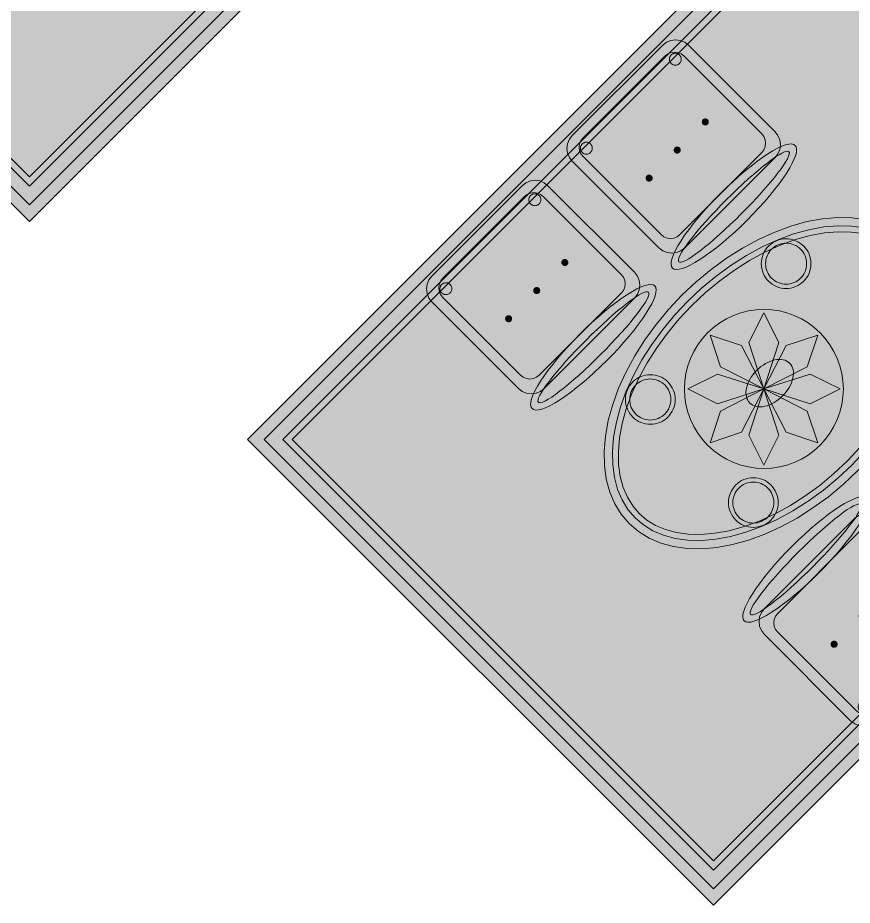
# Model space of a CAD drawing. Header units: metres. Extents: x 2172.2 to 2210.6, y 415.3 to 458.1.
# Drawn here: x 2200.795 to 2203.315, y 429.552 to 432.232 of the extents above; entities that cross this region are included whole.
import ezdxf

# ---------------------------------------------------------------- set-up
doc = ezdxf.new("R2010")
doc.units = ezdxf.units.M
for name, color, linetype, lineweight in [('NC_N1_CHAIRS', 7, 'CONTINUOUS', 13), ('NC_N1_FLOOR_DECOR', 32, 'CONTINUOUS', 13), ('NC_N1_TABLES', 7, 'CONTINUOUS', 13)]:
    doc.layers.add(name, color=color, linetype=linetype, lineweight=lineweight)

# ---------------------------------------------------------------- blocks, each defined once
blk = doc.blocks.new('NC_N1_MIXED_FLOOR_BAY_02')
at = {"true_color": 0xeff0ee}
h = blk.add_hatch(color=256, dxfattribs=at)
h.dxf.hatch_style = 1
h.paths.add_polyline_path([(11.1569, 0.7135), (11.1654, 0.705), (11.1949, 0.6755), (11.2033, 0.6671), (11.268, 0.6024), (11.3124, 0.558), (11.325, 0.5454), (11.3693, 0.5011), (11.5212, 0.3492), (11.5655, 0.3049), (11.5781, 0.2923), (11.6225, 0.2479), (11.7744, 0.096), (11.8187, 0.0517), (11.8313, 0.0391), (11.8756, -0.0053), (12.0275, -0.1572), (12.0719, -0.2015), (12.0845, -0.2141), (12.1288, -0.2584), (12.2807, -0.4103), (12.325, -0.4547), (12.3377, -0.4673), (12.382, -0.5116), (12.4748, -0.6044), (12.4833, -0.6129), (12.5128, -0.6424), (12.5212, -0.6508), (12.5423, -0.6719), (10.8311, -2.3831), (9.4246, -0.9766), (11.1358, 0.7346)])
at = {"color": 0, "linetype": 'CONTINUOUS', "lineweight": -2, "true_color": 0xa5b2b8}
blk.add_lwpolyline([(12.5423, -0.6719), (10.8311, -2.3831), (9.4246, -0.9766)], dxfattribs=at)
at = {"color": 0, "linetype": 'CONTINUOUS', "lineweight": -2, "true_color": 0xa38246}
for points in [[(12.4928, -0.6719), (10.8311, -2.3336), (9.4741, -0.9766)], [(12.408, -0.6719), (10.8311, -2.2488), (9.559, -0.9766)]]:
    blk.add_lwpolyline(points, dxfattribs=at)
at = {"color": 0, "linetype": 'CONTINUOUS', "lineweight": -2, "true_color": 0x778fa0}
blk.add_lwpolyline([(12.4363, -0.6719), (10.8311, -2.2771), (9.5307, -0.9766)], dxfattribs=at)
blk = doc.blocks.new('NC_N1_MIXED_FLOOR_BAY_04')
at = {"true_color": 0xeff0ee}
h = blk.add_hatch(color=256, dxfattribs=at)
h.dxf.hatch_style = 1
h.paths.add_polyline_path([(13.2217, -1.3513), (13.2301, -1.3597), (13.2596, -1.3893), (13.2681, -1.3977), (13.3328, -1.4624), (13.3771, -1.5067), (13.3897, -1.5193), (13.4341, -1.5637), (13.586, -1.7156), (13.6303, -1.7599), (13.6429, -1.7725), (13.6872, -1.8168), (13.8391, -1.9687), (13.8835, -2.0131), (13.8961, -2.0257), (13.9404, -2.07), (14.0923, -2.2219), (14.1366, -2.2662), (14.1492, -2.2788), (14.1936, -2.3232), (14.3455, -2.4751), (14.3898, -2.5194), (14.4024, -2.532), (14.4467, -2.5763), (14.5396, -2.6692), (14.548, -2.6776), (14.5775, -2.7072), (14.586, -2.7156), (14.6071, -2.7367), (12.8959, -4.4479), (11.4894, -3.0414), (13.2006, -1.3302)])
at = {"color": 0, "linetype": 'CONTINUOUS', "lineweight": -2, "true_color": 0xa5b2b8}
blk.add_lwpolyline([(13.6303, -1.7599), (13.6429, -1.7725), (13.6872, -1.8168), (13.8391, -1.9687), (13.8835, -2.0131), (13.8961, -2.0257), (13.9404, -2.07), (14.0923, -2.2219), (14.1366, -2.2662), (14.1492, -2.2788), (14.1936, -2.3232), (14.3455, -2.4751), (14.3898, -2.5194), (14.4024, -2.532), (14.4467, -2.5763), (14.5396, -2.6692), (14.548, -2.6776), (14.5775, -2.7072), (14.586, -2.7156), (14.6071, -2.7367), (12.8959, -4.4479), (11.4894, -3.0414), (13.2006, -1.3302)], dxfattribs=at)
at = {"color": 0, "linetype": 'CONTINUOUS', "lineweight": -2, "true_color": 0xa38246}
blk.add_lwpolyline([(13.5612, -1.7403), (13.6055, -1.7846), (13.6181, -1.7972), (13.6625, -1.8416), (13.8144, -1.9935), (13.8587, -2.0378), (13.8713, -2.0504), (13.9156, -2.0948), (14.0675, -2.2467), (14.1119, -2.291), (14.1245, -2.3036), (14.1688, -2.3479), (14.3777, -2.5568), (14.422, -2.6011), (14.5148, -2.6939), (14.5233, -2.7024), (14.5528, -2.7319), (14.5576, -2.7367), (12.8959, -4.3984), (11.5389, -3.0414), (13.2006, -1.3797)], dxfattribs=at)
at = {"color": 0, "linetype": 'CONTINUOUS', "lineweight": -2, "true_color": 0x778fa0}
blk.add_lwpolyline([(13.381, -1.6167), (13.5329, -1.7686), (13.5773, -1.8129), (13.5899, -1.8255), (13.6342, -1.8699), (13.7861, -2.0218), (13.8304, -2.0661), (13.843, -2.0787), (13.8874, -2.123), (14.0393, -2.2749), (14.0836, -2.3193), (14.0962, -2.3319), (14.1405, -2.3762), (14.3494, -2.585), (14.3937, -2.6294), (14.4865, -2.7222), (14.495, -2.7306), (14.501, -2.7367), (12.8959, -4.3418), (11.5954, -3.0414), (13.2006, -1.4362)], dxfattribs=at)
at = {"color": 0, "linetype": 'CONTINUOUS', "lineweight": -2, "true_color": 0xa38246}
for points in [[(13.2006, -1.4645), (13.2009, -1.4649), (13.2656, -1.5296), (13.3099, -1.5739), (13.3225, -1.5865), (13.3669, -1.6308), (13.5188, -1.7827), (13.5631, -1.8271), (13.5757, -1.8397), (13.62, -1.884), (13.772, -2.0359), (13.8163, -2.0802), (13.8289, -2.0928), (13.8732, -2.1372), (14.0251, -2.2891), (14.0695, -2.3334), (14.0821, -2.346), (14.1264, -2.3904), (14.3352, -2.5992), (14.3796, -2.6435), (14.4724, -2.7364), (14.4727, -2.7367), (12.8959, -4.3135), (11.6237, -3.0414)], [(13.2882, -2.889), (13.2871, -2.9126), (13.2836, -2.9359), (13.2779, -2.9587), (13.27, -2.9809), (13.2599, -3.0022), (13.2478, -3.0224), (13.2337, -3.0413), (13.2179, -3.0587), (13.2005, -3.0746), (13.1816, -3.0886), (13.1614, -3.1007), (13.1401, -3.1108), (13.1179, -3.1187), (13.095, -3.1244), (13.0718, -3.1279), (13.0482, -3.129), (13.0247, -3.1279), (13.0014, -3.1244), (12.9786, -3.1187), (12.9564, -3.1108), (12.9351, -3.1007), (12.9149, -3.0886), (12.896, -3.0746), (12.8785, -3.0587), (12.8627, -3.0413), (12.8487, -3.0224), (12.8366, -3.0022), (12.8265, -2.9809), (12.8186, -2.9587), (12.8128, -2.9359), (12.8094, -2.9126), (12.8082, -2.889), (12.8094, -2.8655), (12.8128, -2.8422), (12.8186, -2.8194), (12.8265, -2.7972), (12.8366, -2.7759), (12.8487, -2.7557), (12.8627, -2.7368), (12.8785, -2.7193), (12.896, -2.7035), (12.9149, -2.6895), (12.9351, -2.6774), (12.9564, -2.6673), (12.9786, -2.6594), (13.0014, -2.6536), (13.0247, -2.6502), (13.0482, -2.649), (13.0718, -2.6502), (13.095, -2.6536), (13.1179, -2.6594), (13.1401, -2.6673), (13.1614, -2.6774), (13.1816, -2.6895), (13.2005, -2.7035), (13.2179, -2.7193), (13.2337, -2.7368), (13.2478, -2.7557), (13.2599, -2.7759), (13.27, -2.7972), (13.2779, -2.8194), (13.2836, -2.8422), (13.2871, -2.8655)]]:
    blk.add_lwpolyline(points, close=True, dxfattribs=at)
at = {"color": 0, "linetype": 'CONTINUOUS', "lineweight": -2, "true_color": 0x778fa0}
for points in [[(13.0482, -2.889), (13.0032, -2.749), (13.0482, -2.659), (13.0932, -2.749)], [(13.0482, -2.889), (12.9174, -2.8219), (12.8856, -2.7264), (12.9811, -2.7582)], [(13.0482, -2.889), (13.1154, -2.7582), (13.2109, -2.7264), (13.179, -2.8219)], [(13.0482, -2.889), (12.9082, -2.934), (12.8182, -2.889), (12.9082, -2.844)], [(13.0482, -2.889), (13.1882, -2.844), (13.2782, -2.889), (13.1882, -2.934)], [(13.0482, -2.889), (12.9811, -3.0199), (12.8856, -3.0517), (12.9174, -2.9562)], [(13.0482, -2.889), (13.0932, -3.029), (13.0482, -3.119), (13.0032, -3.029)], [(13.0482, -2.889), (13.179, -2.9562), (13.2109, -3.0517), (13.1154, -3.0199)]]:
    blk.add_lwpolyline(points, close=True, dxfattribs=at)
blk = doc.blocks.new('NC_N1_DINING_2')
at = {"true_color": 0xf6f5ef}
h = blk.add_hatch(color=256, dxfattribs=at)
h.dxf.hatch_style = 1
h.paths.add_polyline_path([(0.6, 0), (0.5971, 0.0368), (0.5885, 0.0732), (0.5742, 0.1089), (0.5543, 0.1435), (0.5292, 0.1768), (0.4989, 0.2083), (0.4638, 0.2379), (0.4243, 0.2652), (0.3806, 0.2899), (0.3333, 0.3118), (0.2828, 0.3307), (0.2296, 0.3465), (0.1742, 0.3589), (0.1171, 0.3678), (0.0588, 0.3732), (0, 0.375), (-0.0588, 0.3732), (-0.1171, 0.3678), (-0.1742, 0.3589), (-0.2296, 0.3465), (-0.2828, 0.3307), (-0.3333, 0.3118), (-0.3806, 0.2899), (-0.4243, 0.2652), (-0.4638, 0.2379), (-0.4989, 0.2083), (-0.5292, 0.1768), (-0.5543, 0.1435), (-0.5742, 0.1089), (-0.5885, 0.0732), (-0.5971, 0.0368), (-0.6, 0), (-0.5971, -0.0368), (-0.5885, -0.0732), (-0.5742, -0.1089), (-0.5543, -0.1435), (-0.5292, -0.1768), (-0.4989, -0.2083), (-0.4638, -0.2379), (-0.4243, -0.2652), (-0.3806, -0.2899), (-0.3333, -0.3118), (-0.2828, -0.3307), (-0.2296, -0.3465), (-0.1742, -0.3589), (-0.1171, -0.3678), (-0.0588, -0.3732), (0, -0.375), (0.0588, -0.3732), (0.1171, -0.3678), (0.1742, -0.3589), (0.2296, -0.3465), (0.2828, -0.3307), (0.3333, -0.3118), (0.3806, -0.2899), (0.4243, -0.2652), (0.4638, -0.2379), (0.4989, -0.2083), (0.5292, -0.1768), (0.5543, -0.1435), (0.5742, -0.1089), (0.5885, -0.0732), (0.5971, -0.0368)])
at = {"color": 0, "linetype": 'CONTINUOUS', "lineweight": -2, "true_color": 0x2d3540}
blk.add_lwpolyline([(0.6, 0), (0.5971, 0.0368), (0.5885, 0.0732), (0.5742, 0.1089), (0.5543, 0.1435), (0.5292, 0.1768), (0.4989, 0.2083), (0.4638, 0.2379), (0.4243, 0.2652), (0.3806, 0.2899), (0.3333, 0.3118), (0.2828, 0.3307), (0.2296, 0.3465), (0.1742, 0.3589), (0.1171, 0.3678), (0.0588, 0.3732), (0, 0.375), (-0.0588, 0.3732), (-0.1171, 0.3678), (-0.1742, 0.3589), (-0.2296, 0.3465), (-0.2828, 0.3307), (-0.3333, 0.3118), (-0.3806, 0.2899), (-0.4243, 0.2652), (-0.4638, 0.2379), (-0.4989, 0.2083), (-0.5292, 0.1768), (-0.5543, 0.1435), (-0.5742, 0.1089), (-0.5885, 0.0732), (-0.5971, 0.0368), (-0.6, 0), (-0.5971, -0.0368), (-0.5885, -0.0732), (-0.5742, -0.1089), (-0.5543, -0.1435), (-0.5292, -0.1768), (-0.4989, -0.2083), (-0.4638, -0.2379), (-0.4243, -0.2652), (-0.3806, -0.2899), (-0.3333, -0.3118), (-0.2828, -0.3307), (-0.2296, -0.3465), (-0.1742, -0.3589), (-0.1171, -0.3678), (-0.0588, -0.3732), (0, -0.375), (0.0588, -0.3732), (0.1171, -0.3678), (0.1742, -0.3589), (0.2296, -0.3465), (0.2828, -0.3307), (0.3333, -0.3118), (0.3806, -0.2899), (0.4243, -0.2652), (0.4638, -0.2379), (0.4989, -0.2083), (0.5292, -0.1768), (0.5543, -0.1435), (0.5742, -0.1089), (0.5885, -0.0732), (0.5971, -0.0368)], close=True, dxfattribs=at)
at = {"color": 0, "linetype": 'CONTINUOUS', "lineweight": -2, "true_color": 0xa38246}
for points in [[(0.5749, 0), (0.5723, -0.0329), (0.5646, -0.0656), (0.5516, -0.0979), (0.5334, -0.1297), (0.5101, -0.1605), (0.4818, -0.1901), (0.4486, -0.218), (0.411, -0.244), (0.3692, -0.2676), (0.3237, -0.2887), (0.2749, -0.307), (0.2233, -0.3222), (0.1695, -0.3343), (0.114, -0.343), (0.0573, -0.3482), (0, -0.35), (-0.0573, -0.3482), (-0.114, -0.343), (-0.1695, -0.3343), (-0.2233, -0.3222), (-0.2749, -0.307), (-0.3237, -0.2887), (-0.3692, -0.2676), (-0.411, -0.244), (-0.4486, -0.218), (-0.4818, -0.1901), (-0.5101, -0.1605), (-0.5334, -0.1297), (-0.5516, -0.0979), (-0.5646, -0.0656), (-0.5723, -0.0329), (-0.5749, 0), (-0.5723, 0.0329), (-0.5646, 0.0656), (-0.5516, 0.0979), (-0.5334, 0.1297), (-0.5101, 0.1605), (-0.4818, 0.1901), (-0.4486, 0.218), (-0.411, 0.244), (-0.3692, 0.2676), (-0.3237, 0.2887), (-0.2749, 0.307), (-0.2233, 0.3222), (-0.1695, 0.3343), (-0.114, 0.343), (-0.0573, 0.3482), (0, 0.35), (0.0573, 0.3482), (0.114, 0.343), (0.1695, 0.3343), (0.2233, 0.3222), (0.2749, 0.307), (0.3237, 0.2887), (0.3692, 0.2676), (0.411, 0.244), (0.4486, 0.218), (0.4818, 0.1901), (0.5101, 0.1605), (0.5334, 0.1297), (0.5516, 0.0979), (0.5646, 0.0656), (0.5723, 0.0329)], [(0.5569, 0), (0.5545, -0.0301), (0.5474, -0.0601), (0.5354, -0.0901), (0.5184, -0.1198), (0.4964, -0.1488), (0.4694, -0.1769), (0.4377, -0.2037), (0.4014, -0.2287), (0.361, -0.2516), (0.3167, -0.2721), (0.2692, -0.2899), (0.2188, -0.3048), (0.1661, -0.3166), (0.1117, -0.3251), (0.0562, -0.3303), (0, -0.332), (-0.0562, -0.3303), (-0.1117, -0.3251), (-0.1661, -0.3166), (-0.2188, -0.3048), (-0.2692, -0.2899), (-0.3167, -0.2721), (-0.361, -0.2516), (-0.4014, -0.2287), (-0.4377, -0.2037), (-0.4694, -0.1769), (-0.4964, -0.1488), (-0.5184, -0.1198), (-0.5354, -0.0901), (-0.5474, -0.0601), (-0.5545, -0.0301), (-0.5569, 0), (-0.5545, 0.0301), (-0.5474, 0.0601), (-0.5354, 0.0901), (-0.5184, 0.1198), (-0.4964, 0.1488), (-0.4694, 0.1769), (-0.4377, 0.2037), (-0.4014, 0.2287), (-0.361, 0.2516), (-0.3167, 0.2721), (-0.2692, 0.2899), (-0.2188, 0.3048), (-0.1661, 0.3166), (-0.1117, 0.3251), (-0.0562, 0.3303), (0, 0.332), (0.0562, 0.3303), (0.1117, 0.3251), (0.1661, 0.3166), (0.2188, 0.3048), (0.2692, 0.2899), (0.3167, 0.2721), (0.361, 0.2516), (0.4014, 0.2287), (0.4377, 0.2037), (0.4694, 0.1769), (0.4964, 0.1488), (0.5184, 0.1198), (0.5354, 0.0901), (0.5474, 0.0601), (0.5545, 0.0301)], [(-0.228, 0.22), (-0.2283, 0.2139), (-0.2292, 0.2079), (-0.2307, 0.202), (-0.2327, 0.1963), (-0.2353, 0.1908), (-0.2384, 0.1856), (-0.2421, 0.1807), (-0.2462, 0.1762), (-0.2507, 0.1721), (-0.2556, 0.1684), (-0.2608, 0.1653), (-0.2663, 0.1627), (-0.272, 0.1607), (-0.2779, 0.1592), (-0.2839, 0.1583), (-0.29, 0.158), (-0.2961, 0.1583), (-0.3021, 0.1592), (-0.308, 0.1607), (-0.3137, 0.1627), (-0.3192, 0.1653), (-0.3244, 0.1684), (-0.3293, 0.1721), (-0.3338, 0.1762), (-0.3379, 0.1807), (-0.3416, 0.1856), (-0.3447, 0.1908), (-0.3473, 0.1963), (-0.3493, 0.202), (-0.3508, 0.2079), (-0.3517, 0.2139), (-0.352, 0.22), (-0.3517, 0.2261), (-0.3508, 0.2321), (-0.3493, 0.238), (-0.3473, 0.2437), (-0.3447, 0.2492), (-0.3416, 0.2544), (-0.3379, 0.2593), (-0.3338, 0.2638), (-0.3293, 0.2679), (-0.3244, 0.2716), (-0.3192, 0.2747), (-0.3137, 0.2773), (-0.308, 0.2793), (-0.3021, 0.2808), (-0.2961, 0.2817), (-0.29, 0.282), (-0.2839, 0.2817), (-0.2779, 0.2808), (-0.272, 0.2793), (-0.2663, 0.2773), (-0.2608, 0.2747), (-0.2556, 0.2716), (-0.2507, 0.2679), (-0.2462, 0.2638), (-0.2421, 0.2593), (-0.2384, 0.2544), (-0.2353, 0.2492), (-0.2327, 0.2437), (-0.2307, 0.238), (-0.2292, 0.2321), (-0.2283, 0.2261)], [(0.352, 0.22), (0.3517, 0.2139), (0.3508, 0.2079), (0.3493, 0.202), (0.3473, 0.1963), (0.3447, 0.1908), (0.3416, 0.1856), (0.3379, 0.1807), (0.3338, 0.1762), (0.3293, 0.1721), (0.3244, 0.1684), (0.3192, 0.1653), (0.3137, 0.1627), (0.308, 0.1607), (0.3021, 0.1592), (0.2961, 0.1583), (0.29, 0.158), (0.2839, 0.1583), (0.2779, 0.1592), (0.272, 0.1607), (0.2663, 0.1627), (0.2608, 0.1653), (0.2556, 0.1684), (0.2507, 0.1721), (0.2462, 0.1762), (0.2421, 0.1807), (0.2384, 0.1856), (0.2353, 0.1908), (0.2327, 0.1963), (0.2307, 0.202), (0.2292, 0.2079), (0.2283, 0.2139), (0.228, 0.22), (0.2283, 0.2261), (0.2292, 0.2321), (0.2307, 0.238), (0.2327, 0.2437), (0.2353, 0.2492), (0.2384, 0.2544), (0.2421, 0.2593), (0.2462, 0.2638), (0.2507, 0.2679), (0.2556, 0.2716), (0.2608, 0.2747), (0.2663, 0.2773), (0.272, 0.2793), (0.2779, 0.2808), (0.2839, 0.2817), (0.29, 0.282), (0.2961, 0.2817), (0.3021, 0.2808), (0.308, 0.2793), (0.3137, 0.2773), (0.3192, 0.2747), (0.3244, 0.2716), (0.3293, 0.2679), (0.3338, 0.2638), (0.3379, 0.2593), (0.3416, 0.2544), (0.3447, 0.2492), (0.3473, 0.2437), (0.3493, 0.238), (0.3508, 0.2321), (0.3517, 0.2261)], [(0.085, 0), (0.0846, 0.0054), (0.0834, 0.0107), (0.0813, 0.016), (0.0785, 0.021), (0.075, 0.0259), (0.0707, 0.0306), (0.0657, 0.0349), (0.0601, 0.0389), (0.0539, 0.0425), (0.0472, 0.0457), (0.0401, 0.0485), (0.0325, 0.0508), (0.0247, 0.0526), (0.0166, 0.0539), (0.0083, 0.0547), (0, 0.055), (-0.0083, 0.0547), (-0.0166, 0.0539), (-0.0247, 0.0526), (-0.0325, 0.0508), (-0.0401, 0.0485), (-0.0472, 0.0457), (-0.0539, 0.0425), (-0.0601, 0.0389), (-0.0657, 0.0349), (-0.0707, 0.0306), (-0.075, 0.0259), (-0.0785, 0.021), (-0.0813, 0.016), (-0.0834, 0.0107), (-0.0846, 0.0054), (-0.085, 0), (-0.0846, -0.0054), (-0.0834, -0.0107), (-0.0813, -0.016), (-0.0785, -0.021), (-0.075, -0.0259), (-0.0707, -0.0306), (-0.0657, -0.0349), (-0.0601, -0.0389), (-0.0539, -0.0425), (-0.0472, -0.0457), (-0.0401, -0.0485), (-0.0325, -0.0508), (-0.0247, -0.0526), (-0.0166, -0.0539), (-0.0083, -0.0547), (0, -0.055), (0.0083, -0.0547), (0.0166, -0.0539), (0.0247, -0.0526), (0.0325, -0.0508), (0.0401, -0.0485), (0.0472, -0.0457), (0.0539, -0.0425), (0.0601, -0.0389), (0.0657, -0.0349), (0.0707, -0.0306), (0.075, -0.0259), (0.0785, -0.021), (0.0813, -0.016), (0.0834, -0.0107), (0.0846, -0.0054)], [(-0.228, -0.22), (-0.2283, -0.2261), (-0.2292, -0.2321), (-0.2307, -0.238), (-0.2327, -0.2437), (-0.2353, -0.2492), (-0.2384, -0.2544), (-0.2421, -0.2593), (-0.2462, -0.2638), (-0.2507, -0.2679), (-0.2556, -0.2716), (-0.2608, -0.2747), (-0.2663, -0.2773), (-0.272, -0.2793), (-0.2779, -0.2808), (-0.2839, -0.2817), (-0.29, -0.282), (-0.2961, -0.2817), (-0.3021, -0.2808), (-0.308, -0.2793), (-0.3137, -0.2773), (-0.3192, -0.2747), (-0.3244, -0.2716), (-0.3293, -0.2679), (-0.3338, -0.2638), (-0.3379, -0.2593), (-0.3416, -0.2544), (-0.3447, -0.2492), (-0.3473, -0.2437), (-0.3493, -0.238), (-0.3508, -0.2321), (-0.3517, -0.2261), (-0.352, -0.22), (-0.3517, -0.2139), (-0.3508, -0.2079), (-0.3493, -0.202), (-0.3473, -0.1963), (-0.3447, -0.1908), (-0.3416, -0.1856), (-0.3379, -0.1807), (-0.3338, -0.1762), (-0.3293, -0.1721), (-0.3244, -0.1684), (-0.3192, -0.1653), (-0.3137, -0.1627), (-0.308, -0.1607), (-0.3021, -0.1592), (-0.2961, -0.1583), (-0.29, -0.158), (-0.2839, -0.1583), (-0.2779, -0.1592), (-0.272, -0.1607), (-0.2663, -0.1627), (-0.2608, -0.1653), (-0.2556, -0.1684), (-0.2507, -0.1721), (-0.2462, -0.1762), (-0.2421, -0.1807), (-0.2384, -0.1856), (-0.2353, -0.1908), (-0.2327, -0.1963), (-0.2307, -0.202), (-0.2292, -0.2079), (-0.2283, -0.2139)], [(0.352, -0.22), (0.3517, -0.2261), (0.3508, -0.2321), (0.3493, -0.238), (0.3473, -0.2437), (0.3447, -0.2492), (0.3416, -0.2544), (0.3379, -0.2593), (0.3338, -0.2638), (0.3293, -0.2679), (0.3244, -0.2716), (0.3192, -0.2747), (0.3137, -0.2773), (0.308, -0.2793), (0.3021, -0.2808), (0.2961, -0.2817), (0.29, -0.282), (0.2839, -0.2817), (0.2779, -0.2808), (0.272, -0.2793), (0.2663, -0.2773), (0.2608, -0.2747), (0.2556, -0.2716), (0.2507, -0.2679), (0.2462, -0.2638), (0.2421, -0.2593), (0.2384, -0.2544), (0.2353, -0.2492), (0.2327, -0.2437), (0.2307, -0.238), (0.2292, -0.2321), (0.2283, -0.2261), (0.228, -0.22), (0.2283, -0.2139), (0.2292, -0.2079), (0.2307, -0.202), (0.2327, -0.1963), (0.2353, -0.1908), (0.2384, -0.1856), (0.2421, -0.1807), (0.2462, -0.1762), (0.2507, -0.1721), (0.2556, -0.1684), (0.2608, -0.1653), (0.2663, -0.1627), (0.272, -0.1607), (0.2779, -0.1592), (0.2839, -0.1583), (0.29, -0.158), (0.2961, -0.1583), (0.3021, -0.1592), (0.308, -0.1607), (0.3137, -0.1627), (0.3192, -0.1653), (0.3244, -0.1684), (0.3293, -0.1721), (0.3338, -0.1762), (0.3379, -0.1807), (0.3416, -0.1856), (0.3447, -0.1908), (0.3473, -0.1963), (0.3493, -0.202), (0.3508, -0.2079), (0.3517, -0.2139)]]:
    blk.add_lwpolyline(points, close=True, dxfattribs=at)
at = {"color": 0, "linetype": 'CONTINUOUS', "lineweight": -2, "true_color": 0x89939a}
for points in [[(-0.215, 0.22), (-0.2154, 0.2126), (-0.2164, 0.2054), (-0.2182, 0.1982), (-0.2207, 0.1913), (-0.2239, 0.1846), (-0.2276, 0.1783), (-0.232, 0.1724), (-0.237, 0.167), (-0.2424, 0.162), (-0.2483, 0.1576), (-0.2546, 0.1539), (-0.2613, 0.1507), (-0.2682, 0.1482), (-0.2754, 0.1464), (-0.2826, 0.1454), (-0.29, 0.145), (-0.2974, 0.1454), (-0.3046, 0.1464), (-0.3118, 0.1482), (-0.3187, 0.1507), (-0.3254, 0.1539), (-0.3317, 0.1576), (-0.3376, 0.162), (-0.343, 0.167), (-0.348, 0.1724), (-0.3524, 0.1783), (-0.3561, 0.1846), (-0.3593, 0.1913), (-0.3618, 0.1982), (-0.3636, 0.2054), (-0.3646, 0.2126), (-0.365, 0.22), (-0.3646, 0.2274), (-0.3636, 0.2346), (-0.3618, 0.2418), (-0.3593, 0.2487), (-0.3561, 0.2554), (-0.3524, 0.2617), (-0.348, 0.2676), (-0.343, 0.273), (-0.3376, 0.278), (-0.3317, 0.2824), (-0.3254, 0.2861), (-0.3187, 0.2893), (-0.3118, 0.2918), (-0.3046, 0.2936), (-0.2974, 0.2946), (-0.29, 0.295), (-0.2826, 0.2946), (-0.2754, 0.2936), (-0.2682, 0.2918), (-0.2613, 0.2893), (-0.2546, 0.2861), (-0.2483, 0.2824), (-0.2424, 0.278), (-0.237, 0.273), (-0.232, 0.2676), (-0.2276, 0.2617), (-0.2239, 0.2554), (-0.2207, 0.2487), (-0.2182, 0.2418), (-0.2164, 0.2346), (-0.2154, 0.2274)], [(0.365, 0.22), (0.3646, 0.2126), (0.3636, 0.2054), (0.3618, 0.1982), (0.3593, 0.1913), (0.3561, 0.1846), (0.3524, 0.1783), (0.348, 0.1724), (0.343, 0.167), (0.3376, 0.162), (0.3317, 0.1576), (0.3254, 0.1539), (0.3187, 0.1507), (0.3118, 0.1482), (0.3046, 0.1464), (0.2974, 0.1454), (0.29, 0.145), (0.2826, 0.1454), (0.2754, 0.1464), (0.2682, 0.1482), (0.2613, 0.1507), (0.2546, 0.1539), (0.2483, 0.1576), (0.2424, 0.162), (0.237, 0.167), (0.232, 0.1724), (0.2276, 0.1783), (0.2239, 0.1846), (0.2207, 0.1913), (0.2182, 0.1982), (0.2164, 0.2054), (0.2154, 0.2126), (0.215, 0.22), (0.2154, 0.2274), (0.2164, 0.2346), (0.2182, 0.2418), (0.2207, 0.2487), (0.2239, 0.2554), (0.2276, 0.2617), (0.232, 0.2676), (0.237, 0.273), (0.2424, 0.278), (0.2483, 0.2824), (0.2546, 0.2861), (0.2613, 0.2893), (0.2682, 0.2918), (0.2754, 0.2936), (0.2826, 0.2946), (0.29, 0.295), (0.2974, 0.2946), (0.3046, 0.2936), (0.3118, 0.2918), (0.3187, 0.2893), (0.3254, 0.2861), (0.3317, 0.2824), (0.3376, 0.278), (0.343, 0.273), (0.348, 0.2676), (0.3524, 0.2617), (0.3561, 0.2554), (0.3593, 0.2487), (0.3618, 0.2418), (0.3636, 0.2346), (0.3646, 0.2274)], [(-0.215, -0.22), (-0.2154, -0.2274), (-0.2164, -0.2346), (-0.2182, -0.2418), (-0.2207, -0.2487), (-0.2239, -0.2554), (-0.2276, -0.2617), (-0.232, -0.2676), (-0.237, -0.273), (-0.2424, -0.278), (-0.2483, -0.2824), (-0.2546, -0.2861), (-0.2613, -0.2893), (-0.2682, -0.2918), (-0.2754, -0.2936), (-0.2826, -0.2946), (-0.29, -0.295), (-0.2974, -0.2946), (-0.3046, -0.2936), (-0.3118, -0.2918), (-0.3187, -0.2893), (-0.3254, -0.2861), (-0.3317, -0.2824), (-0.3376, -0.278), (-0.343, -0.273), (-0.348, -0.2676), (-0.3524, -0.2617), (-0.3561, -0.2554), (-0.3593, -0.2487), (-0.3618, -0.2418), (-0.3636, -0.2346), (-0.3646, -0.2274), (-0.365, -0.22), (-0.3646, -0.2126), (-0.3636, -0.2054), (-0.3618, -0.1982), (-0.3593, -0.1913), (-0.3561, -0.1846), (-0.3524, -0.1783), (-0.348, -0.1724), (-0.343, -0.167), (-0.3376, -0.162), (-0.3317, -0.1576), (-0.3254, -0.1539), (-0.3187, -0.1507), (-0.3118, -0.1482), (-0.3046, -0.1464), (-0.2974, -0.1454), (-0.29, -0.145), (-0.2826, -0.1454), (-0.2754, -0.1464), (-0.2682, -0.1482), (-0.2613, -0.1507), (-0.2546, -0.1539), (-0.2483, -0.1576), (-0.2424, -0.162), (-0.237, -0.167), (-0.232, -0.1724), (-0.2276, -0.1783), (-0.2239, -0.1846), (-0.2207, -0.1913), (-0.2182, -0.1982), (-0.2164, -0.2054), (-0.2154, -0.2126)], [(0.365, -0.22), (0.3646, -0.2274), (0.3636, -0.2346), (0.3618, -0.2418), (0.3593, -0.2487), (0.3561, -0.2554), (0.3524, -0.2617), (0.348, -0.2676), (0.343, -0.273), (0.3376, -0.278), (0.3317, -0.2824), (0.3254, -0.2861), (0.3187, -0.2893), (0.3118, -0.2918), (0.3046, -0.2936), (0.2974, -0.2946), (0.29, -0.295), (0.2826, -0.2946), (0.2754, -0.2936), (0.2682, -0.2918), (0.2613, -0.2893), (0.2546, -0.2861), (0.2483, -0.2824), (0.2424, -0.278), (0.237, -0.273), (0.232, -0.2676), (0.2276, -0.2617), (0.2239, -0.2554), (0.2207, -0.2487), (0.2182, -0.2418), (0.2164, -0.2346), (0.2154, -0.2274), (0.215, -0.22), (0.2154, -0.2126), (0.2164, -0.2054), (0.2182, -0.1982), (0.2207, -0.1913), (0.2239, -0.1846), (0.2276, -0.1783), (0.232, -0.1724), (0.237, -0.167), (0.2424, -0.162), (0.2483, -0.1576), (0.2546, -0.1539), (0.2613, -0.1507), (0.2682, -0.1482), (0.2754, -0.1464), (0.2826, -0.1454), (0.29, -0.145), (0.2974, -0.1454), (0.3046, -0.1464), (0.3118, -0.1482), (0.3187, -0.1507), (0.3254, -0.1539), (0.3317, -0.1576), (0.3376, -0.162), (0.343, -0.167), (0.348, -0.1724), (0.3524, -0.1783), (0.3561, -0.1846), (0.3593, -0.1913), (0.3618, -0.1982), (0.3636, -0.2054), (0.3646, -0.2126)]]:
    blk.add_lwpolyline(points, close=True, dxfattribs=at)
blk = doc.blocks.new('NC_N1_CHAIR_IVORY')
at = {"true_color": 0xf6f5ef}
h = blk.add_hatch(color=256, dxfattribs=at)
h.dxf.hatch_style = 1
h.paths.add_polyline_path([(0.262, 0.222), (0.2607, 0.2276), (0.257, 0.2331), (0.2507, 0.2385), (0.2421, 0.2438), (0.2311, 0.2489), (0.2178, 0.2537), (0.2025, 0.2582), (0.1853, 0.2623), (0.1662, 0.2661), (0.1456, 0.2694), (0.1235, 0.2723), (0.1003, 0.2747), (0.0761, 0.2765), (0.0511, 0.2779), (0.0257, 0.2787), (0, 0.279), (-0.0257, 0.2787), (-0.0511, 0.2779), (-0.0761, 0.2765), (-0.1003, 0.2747), (-0.1235, 0.2723), (-0.1456, 0.2694), (-0.1662, 0.2661), (-0.1853, 0.2623), (-0.2025, 0.2582), (-0.2178, 0.2537), (-0.2311, 0.2489), (-0.2421, 0.2438), (-0.2507, 0.2385), (-0.257, 0.2331), (-0.2607, 0.2276), (-0.262, 0.222), (-0.2607, 0.2164), (-0.257, 0.2109), (-0.2507, 0.2055), (-0.2421, 0.2002), (-0.2311, 0.1951), (-0.2178, 0.1903), (-0.2025, 0.1858), (-0.1853, 0.1817), (-0.1662, 0.1779), (-0.1456, 0.1746), (-0.1235, 0.1717), (-0.1003, 0.1693), (-0.0761, 0.1675), (-0.0511, 0.1661), (-0.0257, 0.1653), (0, 0.165), (0.0257, 0.1653), (0.0511, 0.1661), (0.0761, 0.1675), (0.1003, 0.1693), (0.1235, 0.1717), (0.1456, 0.1746), (0.1662, 0.1779), (0.1853, 0.1817), (0.2025, 0.1858), (0.2178, 0.1903), (0.2311, 0.1951), (0.2421, 0.2002), (0.2507, 0.2055), (0.257, 0.2109), (0.2607, 0.2164)])
at = {"true_color": 0xdbe4e9}
h = blk.add_hatch(color=256, dxfattribs=at)
h.dxf.hatch_style = 1
h.paths.add_polyline_path([(0.193, -0.275), (-0.193, -0.275), (-0.2072, -0.2731), (-0.2205, -0.2676), (-0.2319, -0.2589), (-0.2406, -0.2475), (-0.2461, -0.2342), (-0.248, -0.22), (-0.248, 0.15), (-0.2461, 0.1642), (-0.2406, 0.1775), (-0.2319, 0.1889), (-0.2205, 0.1976), (-0.2072, 0.2031), (-0.193, 0.205), (0.193, 0.205), (0.2072, 0.2031), (0.2205, 0.1976), (0.2319, 0.1889), (0.2406, 0.1775), (0.2461, 0.1642), (0.248, 0.15), (0.248, -0.22), (0.2461, -0.2342), (0.2406, -0.2475), (0.2319, -0.2589), (0.2205, -0.2676), (0.2072, -0.2731)])
at = {"true_color": 0xa38246}
h = blk.add_hatch(color=256, dxfattribs=at)
h.dxf.hatch_style = 1
h.paths.add_polyline_path([(-0.111, -0.02), (-0.111, -0.0209), (-0.1112, -0.0218), (-0.1114, -0.0226), (-0.1117, -0.0234), (-0.1121, -0.0242), (-0.1125, -0.025), (-0.113, -0.0257), (-0.1136, -0.0264), (-0.1143, -0.027), (-0.115, -0.0275), (-0.1158, -0.0279), (-0.1166, -0.0283), (-0.1174, -0.0286), (-0.1182, -0.0288), (-0.1191, -0.029), (-0.12, -0.029), (-0.1209, -0.029), (-0.1218, -0.0288), (-0.1226, -0.0286), (-0.1234, -0.0283), (-0.1242, -0.0279), (-0.125, -0.0275), (-0.1257, -0.027), (-0.1264, -0.0264), (-0.127, -0.0257), (-0.1275, -0.025), (-0.1279, -0.0242), (-0.1283, -0.0234), (-0.1286, -0.0226), (-0.1288, -0.0218), (-0.129, -0.0209), (-0.129, -0.02), (-0.129, -0.0191), (-0.1288, -0.0182), (-0.1286, -0.0174), (-0.1283, -0.0166), (-0.1279, -0.0158), (-0.1275, -0.015), (-0.127, -0.0143), (-0.1264, -0.0136), (-0.1257, -0.013), (-0.125, -0.0125), (-0.1242, -0.0121), (-0.1234, -0.0117), (-0.1226, -0.0114), (-0.1218, -0.0112), (-0.1209, -0.011), (-0.12, -0.011), (-0.1191, -0.011), (-0.1182, -0.0112), (-0.1174, -0.0114), (-0.1166, -0.0117), (-0.1158, -0.0121), (-0.115, -0.0125), (-0.1143, -0.013), (-0.1136, -0.0136), (-0.113, -0.0143), (-0.1125, -0.015), (-0.1121, -0.0158), (-0.1117, -0.0166), (-0.1114, -0.0174), (-0.1112, -0.0182), (-0.111, -0.0191)])
h = blk.add_hatch(color=256, dxfattribs=at)
h.dxf.hatch_style = 1
h.paths.add_polyline_path([(0.009, -0.02), (0.009, -0.0209), (0.0088, -0.0218), (0.0086, -0.0226), (0.0083, -0.0234), (0.0079, -0.0242), (0.0075, -0.025), (0.007, -0.0257), (0.0064, -0.0264), (0.0057, -0.027), (0.005, -0.0275), (0.0042, -0.0279), (0.0034, -0.0283), (0.0026, -0.0286), (0.0018, -0.0288), (0.0009, -0.029), (0, -0.029), (-0.0009, -0.029), (-0.0018, -0.0288), (-0.0026, -0.0286), (-0.0034, -0.0283), (-0.0042, -0.0279), (-0.005, -0.0275), (-0.0057, -0.027), (-0.0064, -0.0264), (-0.007, -0.0257), (-0.0075, -0.025), (-0.0079, -0.0242), (-0.0083, -0.0234), (-0.0086, -0.0226), (-0.0088, -0.0218), (-0.009, -0.0209), (-0.009, -0.02), (-0.009, -0.0191), (-0.0088, -0.0182), (-0.0086, -0.0174), (-0.0083, -0.0166), (-0.0079, -0.0158), (-0.0075, -0.015), (-0.007, -0.0143), (-0.0064, -0.0136), (-0.0057, -0.013), (-0.005, -0.0125), (-0.0042, -0.0121), (-0.0034, -0.0117), (-0.0026, -0.0114), (-0.0018, -0.0112), (-0.0009, -0.011), (0, -0.011), (0.0009, -0.011), (0.0018, -0.0112), (0.0026, -0.0114), (0.0034, -0.0117), (0.0042, -0.0121), (0.005, -0.0125), (0.0057, -0.013), (0.0064, -0.0136), (0.007, -0.0143), (0.0075, -0.015), (0.0079, -0.0158), (0.0083, -0.0166), (0.0086, -0.0174), (0.0088, -0.0182), (0.009, -0.0191)])
h = blk.add_hatch(color=256, dxfattribs=at)
h.dxf.hatch_style = 1
h.paths.add_polyline_path([(0.129, -0.02), (0.129, -0.0209), (0.1288, -0.0218), (0.1286, -0.0226), (0.1283, -0.0234), (0.1279, -0.0242), (0.1275, -0.025), (0.127, -0.0257), (0.1264, -0.0264), (0.1257, -0.027), (0.125, -0.0275), (0.1242, -0.0279), (0.1234, -0.0283), (0.1226, -0.0286), (0.1218, -0.0288), (0.1209, -0.029), (0.12, -0.029), (0.1191, -0.029), (0.1182, -0.0288), (0.1174, -0.0286), (0.1166, -0.0283), (0.1158, -0.0279), (0.115, -0.0275), (0.1143, -0.027), (0.1136, -0.0264), (0.113, -0.0257), (0.1125, -0.025), (0.1121, -0.0242), (0.1117, -0.0234), (0.1114, -0.0226), (0.1112, -0.0218), (0.111, -0.0209), (0.111, -0.02), (0.111, -0.0191), (0.1112, -0.0182), (0.1114, -0.0174), (0.1117, -0.0166), (0.1121, -0.0158), (0.1125, -0.015), (0.113, -0.0143), (0.1136, -0.0136), (0.1143, -0.013), (0.115, -0.0125), (0.1158, -0.0121), (0.1166, -0.0117), (0.1174, -0.0114), (0.1182, -0.0112), (0.1191, -0.011), (0.12, -0.011), (0.1209, -0.011), (0.1218, -0.0112), (0.1226, -0.0114), (0.1234, -0.0117), (0.1242, -0.0121), (0.125, -0.0125), (0.1257, -0.013), (0.1264, -0.0136), (0.127, -0.0143), (0.1275, -0.015), (0.1279, -0.0158), (0.1283, -0.0166), (0.1286, -0.0174), (0.1288, -0.0182), (0.129, -0.0191)])
h = blk.add_hatch(color=256, dxfattribs=at)
h.dxf.hatch_style = 1
h.paths.add_polyline_path([(-0.172, -0.218), (-0.1721, -0.2198), (-0.1723, -0.2215), (-0.1728, -0.2232), (-0.1734, -0.2249), (-0.1741, -0.2265), (-0.175, -0.228), (-0.1761, -0.2294), (-0.1773, -0.2307), (-0.1786, -0.2319), (-0.18, -0.233), (-0.1815, -0.2339), (-0.1831, -0.2346), (-0.1848, -0.2352), (-0.1865, -0.2357), (-0.1882, -0.2359), (-0.19, -0.236), (-0.1918, -0.2359), (-0.1935, -0.2357), (-0.1952, -0.2352), (-0.1969, -0.2346), (-0.1985, -0.2339), (-0.2, -0.233), (-0.2014, -0.2319), (-0.2027, -0.2307), (-0.2039, -0.2294), (-0.205, -0.228), (-0.2059, -0.2265), (-0.2066, -0.2249), (-0.2072, -0.2232), (-0.2077, -0.2215), (-0.2079, -0.2198), (-0.208, -0.218), (-0.2079, -0.2162), (-0.2077, -0.2145), (-0.2072, -0.2128), (-0.2066, -0.2111), (-0.2059, -0.2095), (-0.205, -0.208), (-0.2039, -0.2066), (-0.2027, -0.2053), (-0.2014, -0.2041), (-0.2, -0.203), (-0.1985, -0.2021), (-0.1969, -0.2014), (-0.1952, -0.2008), (-0.1935, -0.2003), (-0.1918, -0.2001), (-0.19, -0.2), (-0.1882, -0.2001), (-0.1865, -0.2003), (-0.1848, -0.2008), (-0.1831, -0.2014), (-0.1815, -0.2021), (-0.18, -0.203), (-0.1786, -0.2041), (-0.1773, -0.2053), (-0.1761, -0.2066), (-0.175, -0.208), (-0.1741, -0.2095), (-0.1734, -0.2111), (-0.1728, -0.2128), (-0.1723, -0.2145), (-0.1721, -0.2162)])
h = blk.add_hatch(color=256, dxfattribs=at)
h.dxf.hatch_style = 1
h.paths.add_polyline_path([(0.208, -0.218), (0.2079, -0.2198), (0.2077, -0.2215), (0.2072, -0.2232), (0.2066, -0.2249), (0.2059, -0.2265), (0.205, -0.228), (0.2039, -0.2294), (0.2027, -0.2307), (0.2014, -0.2319), (0.2, -0.233), (0.1985, -0.2339), (0.1969, -0.2346), (0.1952, -0.2352), (0.1935, -0.2357), (0.1918, -0.2359), (0.19, -0.236), (0.1882, -0.2359), (0.1865, -0.2357), (0.1848, -0.2352), (0.1831, -0.2346), (0.1815, -0.2339), (0.18, -0.233), (0.1786, -0.2319), (0.1773, -0.2307), (0.1761, -0.2294), (0.175, -0.228), (0.1741, -0.2265), (0.1734, -0.2249), (0.1728, -0.2232), (0.1723, -0.2215), (0.1721, -0.2198), (0.172, -0.218), (0.1721, -0.2162), (0.1723, -0.2145), (0.1728, -0.2128), (0.1734, -0.2111), (0.1741, -0.2095), (0.175, -0.208), (0.1761, -0.2066), (0.1773, -0.2053), (0.1786, -0.2041), (0.18, -0.203), (0.1815, -0.2021), (0.1831, -0.2014), (0.1848, -0.2008), (0.1865, -0.2003), (0.1882, -0.2001), (0.19, -0.2), (0.1918, -0.2001), (0.1935, -0.2003), (0.1952, -0.2008), (0.1969, -0.2014), (0.1985, -0.2021), (0.2, -0.203), (0.2014, -0.2041), (0.2027, -0.2053), (0.2039, -0.2066), (0.205, -0.208), (0.2059, -0.2095), (0.2066, -0.2111), (0.2072, -0.2128), (0.2077, -0.2145), (0.2079, -0.2162)])
at = {"color": 0, "linetype": 'CONTINUOUS', "lineweight": -2, "true_color": 0x2d3540}
for points in [[(0.262, 0.222), (0.2607, 0.2276), (0.257, 0.2331), (0.2507, 0.2385), (0.2421, 0.2438), (0.2311, 0.2489), (0.2178, 0.2537), (0.2025, 0.2582), (0.1853, 0.2623), (0.1662, 0.2661), (0.1456, 0.2694), (0.1235, 0.2723), (0.1003, 0.2747), (0.0761, 0.2765), (0.0511, 0.2779), (0.0257, 0.2787), (0, 0.279), (-0.0257, 0.2787), (-0.0511, 0.2779), (-0.0761, 0.2765), (-0.1003, 0.2747), (-0.1235, 0.2723), (-0.1456, 0.2694), (-0.1662, 0.2661), (-0.1853, 0.2623), (-0.2025, 0.2582), (-0.2178, 0.2537), (-0.2311, 0.2489), (-0.2421, 0.2438), (-0.2507, 0.2385), (-0.257, 0.2331), (-0.2607, 0.2276), (-0.262, 0.222), (-0.2607, 0.2164), (-0.257, 0.2109), (-0.2507, 0.2055), (-0.2421, 0.2002), (-0.2311, 0.1951), (-0.2178, 0.1903), (-0.2025, 0.1858), (-0.1853, 0.1817), (-0.1662, 0.1779), (-0.1456, 0.1746), (-0.1235, 0.1717), (-0.1003, 0.1693), (-0.0761, 0.1675), (-0.0511, 0.1661), (-0.0257, 0.1653), (0, 0.165), (0.0257, 0.1653), (0.0511, 0.1661), (0.0761, 0.1675), (0.1003, 0.1693), (0.1235, 0.1717), (0.1456, 0.1746), (0.1662, 0.1779), (0.1853, 0.1817), (0.2025, 0.1858), (0.2178, 0.1903), (0.2311, 0.1951), (0.2421, 0.2002), (0.2507, 0.2055), (0.257, 0.2109), (0.2607, 0.2164)], [(0.193, -0.275), (-0.193, -0.275), (-0.2072, -0.2731), (-0.2205, -0.2676), (-0.2319, -0.2589), (-0.2406, -0.2475), (-0.2461, -0.2342), (-0.248, -0.22), (-0.248, 0.15), (-0.2461, 0.1642), (-0.2406, 0.1775), (-0.2319, 0.1889), (-0.2205, 0.1976), (-0.2072, 0.2031), (-0.193, 0.205), (0.193, 0.205), (0.2072, 0.2031), (0.2205, 0.1976), (0.2319, 0.1889), (0.2406, 0.1775), (0.2461, 0.1642), (0.248, 0.15), (0.248, -0.22), (0.2461, -0.2342), (0.2406, -0.2475), (0.2319, -0.2589), (0.2205, -0.2676), (0.2072, -0.2731)]]:
    blk.add_lwpolyline(points, close=True, dxfattribs=at)
at = {"color": 0, "linetype": 'CONTINUOUS', "lineweight": -2, "true_color": 0xa38246}
for points in [[(0.235, 0.222), (0.2339, 0.225), (0.2305, 0.228), (0.2249, 0.231), (0.2171, 0.2339), (0.2073, 0.2366), (0.1954, 0.2392), (0.1817, 0.2417), (0.1662, 0.2439), (0.1491, 0.246), (0.1306, 0.2478), (0.1108, 0.2493), (0.0899, 0.2506), (0.0682, 0.2517), (0.0458, 0.2524), (0.023, 0.2529), (0, 0.253), (-0.023, 0.2529), (-0.0458, 0.2524), (-0.0682, 0.2517), (-0.0899, 0.2506), (-0.1108, 0.2493), (-0.1306, 0.2478), (-0.1491, 0.246), (-0.1662, 0.2439), (-0.1817, 0.2417), (-0.1954, 0.2392), (-0.2073, 0.2366), (-0.2171, 0.2339), (-0.2249, 0.231), (-0.2305, 0.228), (-0.2339, 0.225), (-0.235, 0.222), (-0.2339, 0.219), (-0.2305, 0.216), (-0.2249, 0.213), (-0.2171, 0.2101), (-0.2073, 0.2074), (-0.1954, 0.2048), (-0.1817, 0.2023), (-0.1662, 0.2001), (-0.1491, 0.198), (-0.1306, 0.1962), (-0.1108, 0.1947), (-0.0899, 0.1934), (-0.0682, 0.1923), (-0.0458, 0.1916), (-0.023, 0.1911), (0, 0.191), (0.023, 0.1911), (0.0458, 0.1916), (0.0682, 0.1923), (0.0899, 0.1934), (0.1108, 0.1947), (0.1306, 0.1962), (0.1491, 0.198), (0.1662, 0.2001), (0.1817, 0.2023), (0.1954, 0.2048), (0.2073, 0.2074), (0.2171, 0.2101), (0.2249, 0.213), (0.2305, 0.216), (0.2339, 0.219)], [(0.175, -0.247), (-0.175, -0.247), (-0.1854, -0.2456), (-0.195, -0.2416), (-0.2033, -0.2353), (-0.2096, -0.227), (-0.2136, -0.2174), (-0.215, -0.207), (-0.215, 0.126), (-0.2136, 0.1364), (-0.2096, 0.146), (-0.2033, 0.1543), (-0.195, 0.1606), (-0.1854, 0.1646), (-0.175, 0.166), (0.175, 0.166), (0.1854, 0.1646), (0.195, 0.1606), (0.2033, 0.1543), (0.2096, 0.146), (0.2136, 0.1364), (0.215, 0.126), (0.215, -0.207), (0.2136, -0.2174), (0.2096, -0.227), (0.2033, -0.2353), (0.195, -0.2416), (0.1854, -0.2456)]]:
    blk.add_lwpolyline(points, close=True, dxfattribs=at)
at = {"color": 0, "linetype": 'CONTINUOUS', "lineweight": -2}
for points in [[(-0.111, -0.02), (-0.111, -0.0209), (-0.1112, -0.0218), (-0.1114, -0.0226), (-0.1117, -0.0234), (-0.1121, -0.0242), (-0.1125, -0.025), (-0.113, -0.0257), (-0.1136, -0.0264), (-0.1143, -0.027), (-0.115, -0.0275), (-0.1158, -0.0279), (-0.1166, -0.0283), (-0.1174, -0.0286), (-0.1182, -0.0288), (-0.1191, -0.029), (-0.12, -0.029), (-0.1209, -0.029), (-0.1218, -0.0288), (-0.1226, -0.0286), (-0.1234, -0.0283), (-0.1242, -0.0279), (-0.125, -0.0275), (-0.1257, -0.027), (-0.1264, -0.0264), (-0.127, -0.0257), (-0.1275, -0.025), (-0.1279, -0.0242), (-0.1283, -0.0234), (-0.1286, -0.0226), (-0.1288, -0.0218), (-0.129, -0.0209), (-0.129, -0.02), (-0.129, -0.0191), (-0.1288, -0.0182), (-0.1286, -0.0174), (-0.1283, -0.0166), (-0.1279, -0.0158), (-0.1275, -0.015), (-0.127, -0.0143), (-0.1264, -0.0136), (-0.1257, -0.013), (-0.125, -0.0125), (-0.1242, -0.0121), (-0.1234, -0.0117), (-0.1226, -0.0114), (-0.1218, -0.0112), (-0.1209, -0.011), (-0.12, -0.011), (-0.1191, -0.011), (-0.1182, -0.0112), (-0.1174, -0.0114), (-0.1166, -0.0117), (-0.1158, -0.0121), (-0.115, -0.0125), (-0.1143, -0.013), (-0.1136, -0.0136), (-0.113, -0.0143), (-0.1125, -0.015), (-0.1121, -0.0158), (-0.1117, -0.0166), (-0.1114, -0.0174), (-0.1112, -0.0182), (-0.111, -0.0191)], [(0.009, -0.02), (0.009, -0.0209), (0.0088, -0.0218), (0.0086, -0.0226), (0.0083, -0.0234), (0.0079, -0.0242), (0.0075, -0.025), (0.007, -0.0257), (0.0064, -0.0264), (0.0057, -0.027), (0.005, -0.0275), (0.0042, -0.0279), (0.0034, -0.0283), (0.0026, -0.0286), (0.0018, -0.0288), (0.0009, -0.029), (0, -0.029), (-0.0009, -0.029), (-0.0018, -0.0288), (-0.0026, -0.0286), (-0.0034, -0.0283), (-0.0042, -0.0279), (-0.005, -0.0275), (-0.0057, -0.027), (-0.0064, -0.0264), (-0.007, -0.0257), (-0.0075, -0.025), (-0.0079, -0.0242), (-0.0083, -0.0234), (-0.0086, -0.0226), (-0.0088, -0.0218), (-0.009, -0.0209), (-0.009, -0.02), (-0.009, -0.0191), (-0.0088, -0.0182), (-0.0086, -0.0174), (-0.0083, -0.0166), (-0.0079, -0.0158), (-0.0075, -0.015), (-0.007, -0.0143), (-0.0064, -0.0136), (-0.0057, -0.013), (-0.005, -0.0125), (-0.0042, -0.0121), (-0.0034, -0.0117), (-0.0026, -0.0114), (-0.0018, -0.0112), (-0.0009, -0.011), (0, -0.011), (0.0009, -0.011), (0.0018, -0.0112), (0.0026, -0.0114), (0.0034, -0.0117), (0.0042, -0.0121), (0.005, -0.0125), (0.0057, -0.013), (0.0064, -0.0136), (0.007, -0.0143), (0.0075, -0.015), (0.0079, -0.0158), (0.0083, -0.0166), (0.0086, -0.0174), (0.0088, -0.0182), (0.009, -0.0191)], [(0.129, -0.02), (0.129, -0.0209), (0.1288, -0.0218), (0.1286, -0.0226), (0.1283, -0.0234), (0.1279, -0.0242), (0.1275, -0.025), (0.127, -0.0257), (0.1264, -0.0264), (0.1257, -0.027), (0.125, -0.0275), (0.1242, -0.0279), (0.1234, -0.0283), (0.1226, -0.0286), (0.1218, -0.0288), (0.1209, -0.029), (0.12, -0.029), (0.1191, -0.029), (0.1182, -0.0288), (0.1174, -0.0286), (0.1166, -0.0283), (0.1158, -0.0279), (0.115, -0.0275), (0.1143, -0.027), (0.1136, -0.0264), (0.113, -0.0257), (0.1125, -0.025), (0.1121, -0.0242), (0.1117, -0.0234), (0.1114, -0.0226), (0.1112, -0.0218), (0.111, -0.0209), (0.111, -0.02), (0.111, -0.0191), (0.1112, -0.0182), (0.1114, -0.0174), (0.1117, -0.0166), (0.1121, -0.0158), (0.1125, -0.015), (0.113, -0.0143), (0.1136, -0.0136), (0.1143, -0.013), (0.115, -0.0125), (0.1158, -0.0121), (0.1166, -0.0117), (0.1174, -0.0114), (0.1182, -0.0112), (0.1191, -0.011), (0.12, -0.011), (0.1209, -0.011), (0.1218, -0.0112), (0.1226, -0.0114), (0.1234, -0.0117), (0.1242, -0.0121), (0.125, -0.0125), (0.1257, -0.013), (0.1264, -0.0136), (0.127, -0.0143), (0.1275, -0.015), (0.1279, -0.0158), (0.1283, -0.0166), (0.1286, -0.0174), (0.1288, -0.0182), (0.129, -0.0191)], [(-0.172, -0.218), (-0.1721, -0.2198), (-0.1723, -0.2215), (-0.1728, -0.2232), (-0.1734, -0.2249), (-0.1741, -0.2265), (-0.175, -0.228), (-0.1761, -0.2294), (-0.1773, -0.2307), (-0.1786, -0.2319), (-0.18, -0.233), (-0.1815, -0.2339), (-0.1831, -0.2346), (-0.1848, -0.2352), (-0.1865, -0.2357), (-0.1882, -0.2359), (-0.19, -0.236), (-0.1918, -0.2359), (-0.1935, -0.2357), (-0.1952, -0.2352), (-0.1969, -0.2346), (-0.1985, -0.2339), (-0.2, -0.233), (-0.2014, -0.2319), (-0.2027, -0.2307), (-0.2039, -0.2294), (-0.205, -0.228), (-0.2059, -0.2265), (-0.2066, -0.2249), (-0.2072, -0.2232), (-0.2077, -0.2215), (-0.2079, -0.2198), (-0.208, -0.218), (-0.2079, -0.2162), (-0.2077, -0.2145), (-0.2072, -0.2128), (-0.2066, -0.2111), (-0.2059, -0.2095), (-0.205, -0.208), (-0.2039, -0.2066), (-0.2027, -0.2053), (-0.2014, -0.2041), (-0.2, -0.203), (-0.1985, -0.2021), (-0.1969, -0.2014), (-0.1952, -0.2008), (-0.1935, -0.2003), (-0.1918, -0.2001), (-0.19, -0.2), (-0.1882, -0.2001), (-0.1865, -0.2003), (-0.1848, -0.2008), (-0.1831, -0.2014), (-0.1815, -0.2021), (-0.18, -0.203), (-0.1786, -0.2041), (-0.1773, -0.2053), (-0.1761, -0.2066), (-0.175, -0.208), (-0.1741, -0.2095), (-0.1734, -0.2111), (-0.1728, -0.2128), (-0.1723, -0.2145), (-0.1721, -0.2162)], [(0.208, -0.218), (0.2079, -0.2198), (0.2077, -0.2215), (0.2072, -0.2232), (0.2066, -0.2249), (0.2059, -0.2265), (0.205, -0.228), (0.2039, -0.2294), (0.2027, -0.2307), (0.2014, -0.2319), (0.2, -0.233), (0.1985, -0.2339), (0.1969, -0.2346), (0.1952, -0.2352), (0.1935, -0.2357), (0.1918, -0.2359), (0.19, -0.236), (0.1882, -0.2359), (0.1865, -0.2357), (0.1848, -0.2352), (0.1831, -0.2346), (0.1815, -0.2339), (0.18, -0.233), (0.1786, -0.2319), (0.1773, -0.2307), (0.1761, -0.2294), (0.175, -0.228), (0.1741, -0.2265), (0.1734, -0.2249), (0.1728, -0.2232), (0.1723, -0.2215), (0.1721, -0.2198), (0.172, -0.218), (0.1721, -0.2162), (0.1723, -0.2145), (0.1728, -0.2128), (0.1734, -0.2111), (0.1741, -0.2095), (0.175, -0.208), (0.1761, -0.2066), (0.1773, -0.2053), (0.1786, -0.2041), (0.18, -0.203), (0.1815, -0.2021), (0.1831, -0.2014), (0.1848, -0.2008), (0.1865, -0.2003), (0.1882, -0.2001), (0.19, -0.2), (0.1918, -0.2001), (0.1935, -0.2003), (0.1952, -0.2008), (0.1969, -0.2014), (0.1985, -0.2021), (0.2, -0.203), (0.2014, -0.2041), (0.2027, -0.2053), (0.2039, -0.2066), (0.205, -0.208), (0.2059, -0.2095), (0.2066, -0.2111), (0.2072, -0.2128), (0.2077, -0.2145), (0.2079, -0.2162)]]:
    blk.add_lwpolyline(points, close=True, dxfattribs=at)

msp = doc.modelspace()

# ---------------------------------------------------------------- block references
at = {"layer": 'NC_N1_CHAIRS', "linetype": 'CONTINUOUS'}
for p, yscale, rotation in [((2202.8007, 431.8181), -1, 45), ((2202.3765, 431.3938), -1, 45), ((2203.3311, 430.4392), -1.0000000000000002, -135)]:
    msp.add_blockref('NC_N1_CHAIR_IVORY', p, dxfattribs=dict(at, yscale=yscale, rotation=rotation))
at = {"layer": 'NC_N1_FLOOR_DECOR', "linetype": 'CONTINUOUS'}
for name in ['NC_N1_MIXED_FLOOR_BAY_02', 'NC_N1_MIXED_FLOOR_BAY_04']:
    msp.add_blockref(name, (2190, 434), dxfattribs=at)
at = {"layer": 'NC_N1_TABLES', "linetype": 'CONTINUOUS', "yscale": -1, "rotation": 45}
msp.add_blockref('NC_N1_DINING_2', (2203.0659, 431.1286), dxfattribs=at)

doc.saveas('drawing.dxf')
